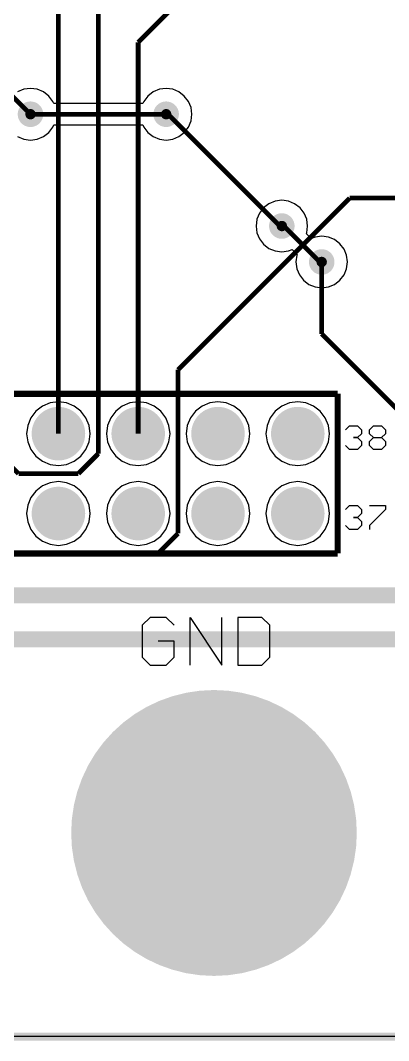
# Model space of a CAD drawing. Header units: millimetres. Extents: x 0.99 to 5.75, y 0.99 to 4.93.
# Drawn here: x 2.582 to 3.044, y 0.995 to 2.272 of the extents above; entities that cross this region are included whole.
import ezdxf

# ---------------------------------------------------------------- set-up
doc = ezdxf.new("R2010")
doc.units = ezdxf.units.MM
doc.header["$MEASUREMENT"] = 0
for name, color, linetype in [('BottomLayer', 5, 'Continuous'), ('BottomSolder', 6, 'Continuous'), ('Mechanical13', 56, 'Continuous'), ('MultiLayer', 9, 'Continuous'), ('PadHoleLayer', 156, 'Continuous'), ('TopLayer', 1, 'Continuous'), ('TopOverlay', 2, 'Continuous'), ('TopSolder', 216, 'Continuous'), ('ViaHoleLayer', 16, 'Continuous')]:
    doc.layers.add(name, color=color, linetype=linetype)

# ---------------------------------------------------------------- blocks, each defined once
blk = doc.blocks.new('HDR2X19_4')
at = {"layer": 'BottomLayer', "const_width": 0.0295}
for points in [[(1.4852, 0.1, 1), (1.5148, 0.1, 1)], [(1.5852, 0.1, 1), (1.6148, 0.1, 1)], [(1.6852, 0.1, 1), (1.7148, 0.1, 1)], [(1.7852, 0.1, 1), (1.8148, 0.1, 1)], [(1.4852, 0, 1), (1.5148, 0, 1)], [(1.5852, 0, 1), (1.6148, 0, 1)], [(1.6852, 0, 1), (1.7148, 0, 1)], [(1.7852, 0, 1), (1.8148, 0, 1)]]:
    blk.add_lwpolyline(points, format="xyb", close=True, dxfattribs=at)
at = {"layer": 'BottomSolder', "const_width": 0.0335}
for points in [[(1.4832, 0.1, 1), (1.5168, 0.1, 1)], [(1.5832, 0.1, 1), (1.6168, 0.1, 1)], [(1.6832, 0.1, 1), (1.7168, 0.1, 1)], [(1.7832, 0.1, 1), (1.8168, 0.1, 1)], [(1.4832, 0, 1), (1.5168, 0, 1)], [(1.5832, 0, 1), (1.6168, 0, 1)], [(1.6832, 0, 1), (1.7168, 0, 1)], [(1.7832, 0, 1), (1.8168, 0, 1)]]:
    blk.add_lwpolyline(points, format="xyb", close=True, dxfattribs=at)
at = {"layer": 'MultiLayer', "const_width": 0.0295}
for points in [[(1.4852, 0.1, 1), (1.5148, 0.1, 1)], [(1.5852, 0.1, 1), (1.6148, 0.1, 1)], [(1.6852, 0.1, 1), (1.7148, 0.1, 1)], [(1.7852, 0.1, 1), (1.8148, 0.1, 1)], [(1.4852, 0, 1), (1.5148, 0, 1)], [(1.5852, 0, 1), (1.6148, 0, 1)], [(1.6852, 0, 1), (1.7148, 0, 1)], [(1.7852, 0, 1), (1.8148, 0, 1)]]:
    blk.add_lwpolyline(points, format="xyb", close=True, dxfattribs=at)
at = {"layer": 'PadHoleLayer', "const_width": 0.0177}
for points in [[(1.4911, 0.1, 1), (1.5089, 0.1, 1)], [(1.5911, 0.1, 1), (1.6089, 0.1, 1)], [(1.6911, 0.1, 1), (1.7089, 0.1, 1)], [(1.7911, 0.1, 1), (1.8089, 0.1, 1)], [(1.4911, 0, 1), (1.5089, 0, 1)], [(1.5911, 0, 1), (1.6089, 0, 1)], [(1.6911, 0, 1), (1.7089, 0, 1)], [(1.7911, 0, 1), (1.8089, 0, 1)]]:
    blk.add_lwpolyline(points, format="xyb", close=True, dxfattribs=at)
at = {"layer": 'TopLayer', "const_width": 0.0295}
for points in [[(1.4852, 0.1, 1), (1.5148, 0.1, 1)], [(1.5852, 0.1, 1), (1.6148, 0.1, 1)], [(1.6852, 0.1, 1), (1.7148, 0.1, 1)], [(1.7852, 0.1, 1), (1.8148, 0.1, 1)], [(1.4852, 0, 1), (1.5148, 0, 1)], [(1.5852, 0, 1), (1.6148, 0, 1)], [(1.6852, 0, 1), (1.7148, 0, 1)], [(1.7852, 0, 1), (1.8148, 0, 1)]]:
    blk.add_lwpolyline(points, format="xyb", close=True, dxfattribs=at)
at = {"layer": 'TopOverlay'}
for p, q in [((1.86, 0.105), (1.865, 0.11)), ((1.865, 0.11), (1.875, 0.11)), ((1.875, 0.11), (1.88, 0.105)), ((1.88, 0.105), (1.88, 0.1)), ((1.89, 0.105), (1.895, 0.11)), ((1.89, 0.1), (1.89, 0.105)), ((1.895, 0.11), (1.905, 0.11)), ((1.905, 0.11), (1.91, 0.105)), ((1.91, 0.105), (1.91, 0.1)), ((1.875, 0.095), (1.87, 0.095)), ((1.87, 0.095), (1.875, 0.095)), ((1.88, 0.1), (1.875, 0.095)), ((1.875, 0.095), (1.88, 0.09)), ((1.88, 0.09), (1.88, 0.085)), ((1.895, 0.095), (1.89, 0.1)), ((1.89, 0.09), (1.895, 0.095)), ((1.89, 0.085), (1.89, 0.09)), ((1.895, 0.095), (1.905, 0.095)), ((1.91, 0.1), (1.905, 0.095)), ((1.905, 0.095), (1.91, 0.09)), ((1.91, 0.09), (1.91, 0.085)), ((1.865, 0.08), (1.86, 0.085)), ((1.875, 0.08), (1.865, 0.08)), ((1.88, 0.085), (1.875, 0.08)), ((1.895, 0.08), (1.89, 0.085)), ((1.905, 0.08), (1.895, 0.08)), ((1.91, 0.085), (1.905, 0.08)), ((1.86, 0.005), (1.865, 0.01)), ((1.865, 0.01), (1.875, 0.01)), ((1.875, 0.01), (1.88, 0.005)), ((1.88, 0.005), (1.88, 0)), ((1.89, 0.01), (1.91, 0.01)), ((1.91, 0.005), (1.89, -0.015)), ((1.91, 0.01), (1.91, 0.005)), ((1.875, -0.005), (1.87, -0.005)), ((1.87, -0.005), (1.875, -0.005)), ((1.88, 0), (1.875, -0.005)), ((1.875, -0.005), (1.88, -0.01)), ((1.88, -0.01), (1.88, -0.015)), ((1.865, -0.02), (1.86, -0.015)), ((1.875, -0.02), (1.865, -0.02)), ((1.88, -0.015), (1.875, -0.02)), ((1.89, -0.015), (1.89, -0.02))]:
    blk.add_line(p, q, dxfattribs=at)
at = {"layer": 'TopOverlay', "const_width": 0.00787}
for points in [[(-0.05, 0.15), (1.85, 0.15)], [(1.85, -0.05), (1.85, 0.15)], [(-0.05, -0.05), (1.85, -0.05)]]:
    blk.add_lwpolyline(points, dxfattribs=at)
at = {"layer": 'TopSolder', "const_width": 0.0335}
for points in [[(1.4832, 0.1, 1), (1.5168, 0.1, 1)], [(1.5832, 0.1, 1), (1.6168, 0.1, 1)], [(1.6832, 0.1, 1), (1.7168, 0.1, 1)], [(1.7832, 0.1, 1), (1.8168, 0.1, 1)], [(1.4832, 0, 1), (1.5168, 0, 1)], [(1.5832, 0, 1), (1.6168, 0, 1)], [(1.6832, 0, 1), (1.7168, 0, 1)], [(1.7832, 0, 1), (1.8168, 0, 1)]]:
    blk.add_lwpolyline(points, format="xyb", close=True, dxfattribs=at)

msp = doc.modelspace()

# ---------------------------------------------------------------- linework, layer by layer
at = {"layer": 'BottomLayer'}
for p, q in [((2.5866, 2.1862), (2.5789, 2.183)), ((2.595, 2.1873), (2.5866, 2.1862)), ((2.6034, 2.1862), (2.595, 2.1873)), ((2.6111, 2.183), (2.6034, 2.1862)), ((2.7566, 2.1862), (2.7489, 2.183)), ((2.765, 2.1873), (2.7566, 2.1862)), ((2.7734, 2.1862), (2.765, 2.1873)), ((2.7811, 2.183), (2.7734, 2.1862)), ((2.6178, 2.1778), (2.6111, 2.183)), ((2.623, 2.1711), (2.6178, 2.1778)), ((2.7422, 2.1778), (2.737, 2.1711)), ((2.7489, 2.183), (2.7422, 2.1778)), ((2.7878, 2.1778), (2.7811, 2.183)), ((2.793, 2.1711), (2.7878, 2.1778)), ((2.6241, 2.1683), (2.623, 2.1711)), ((2.7359, 2.1683), (2.6241, 2.1683)), ((2.737, 2.1711), (2.7359, 2.1683)), ((2.7962, 2.1634), (2.793, 2.1711)), ((2.7973, 2.155), (2.7962, 2.1634)), ((2.793, 2.1389), (2.7962, 2.1466)), ((2.7962, 2.1466), (2.7973, 2.155)), ((2.6178, 2.1322), (2.623, 2.1389)), ((2.623, 2.1389), (2.6241, 2.1417)), ((2.6241, 2.1417), (2.7359, 2.1417)), ((2.7359, 2.1417), (2.737, 2.1389)), ((2.737, 2.1389), (2.7422, 2.1322)), ((2.7878, 2.1322), (2.793, 2.1389)), ((2.5789, 2.127), (2.5866, 2.1238)), ((2.5866, 2.1238), (2.595, 2.1227)), ((2.595, 2.1227), (2.6034, 2.1238)), ((2.6034, 2.1238), (2.6111, 2.127)), ((2.6111, 2.127), (2.6178, 2.1322)), ((2.7422, 2.1322), (2.7489, 2.127)), ((2.7489, 2.127), (2.7566, 2.1238)), ((2.7566, 2.1238), (2.765, 2.1227)), ((2.765, 2.1227), (2.7734, 2.1238)), ((2.7734, 2.1238), (2.7811, 2.127)), ((2.7811, 2.127), (2.7878, 2.1322)), ((2.9016, 2.0462), (2.8939, 2.043)), ((2.91, 2.0473), (2.9016, 2.0462)), ((2.9184, 2.0462), (2.91, 2.0473)), ((2.9261, 2.043), (2.9184, 2.0462)), ((2.8872, 2.0378), (2.882, 2.0311)), ((2.8939, 2.043), (2.8872, 2.0378)), ((2.9328, 2.0378), (2.9261, 2.043)), ((2.938, 2.0311), (2.9328, 2.0378)), ((2.8788, 2.0234), (2.8777, 2.015)), ((2.882, 2.0311), (2.8788, 2.0234)), ((2.9412, 2.0234), (2.938, 2.0311)), ((2.9423, 2.015), (2.9412, 2.0234)), ((2.8777, 2.015), (2.8788, 2.0066)), ((2.8788, 2.0066), (2.882, 1.9989)), ((2.9407, 2.0055), (2.9412, 2.0066)), ((2.9412, 2.0066), (2.9423, 2.015)), ((2.882, 1.9989), (2.8872, 1.9922)), ((2.947, 1.9992), (2.9407, 2.0055)), ((2.9516, 2.0012), (2.947, 1.9992)), ((2.96, 2.0023), (2.9516, 2.0012)), ((2.9684, 2.0012), (2.96, 2.0023)), ((2.9761, 1.998), (2.9684, 2.0012)), ((2.9828, 1.9928), (2.9761, 1.998)), ((2.8872, 1.9922), (2.8939, 1.987)), ((2.8939, 1.987), (2.9016, 1.9838)), ((2.9016, 1.9838), (2.91, 1.9827)), ((2.91, 1.9827), (2.9184, 1.9838)), ((2.9184, 1.9838), (2.923, 1.9858)), ((2.923, 1.9858), (2.9293, 1.9795)), ((2.988, 1.9861), (2.9828, 1.9928)), ((2.9912, 1.9784), (2.988, 1.9861)), ((2.9288, 1.9784), (2.9277, 1.97)), ((2.9277, 1.97), (2.9288, 1.9616)), ((2.9293, 1.9795), (2.9288, 1.9784)), ((2.9923, 1.97), (2.9912, 1.9784)), ((2.9912, 1.9616), (2.9923, 1.97)), ((2.9288, 1.9616), (2.932, 1.9539)), ((2.988, 1.9539), (2.9912, 1.9616)), ((2.932, 1.9539), (2.9372, 1.9472)), ((2.9372, 1.9472), (2.9439, 1.942)), ((2.9439, 1.942), (2.9516, 1.9388)), ((2.9684, 1.9388), (2.9761, 1.942)), ((2.9761, 1.942), (2.9828, 1.9472)), ((2.9828, 1.9472), (2.988, 1.9539)), ((2.9516, 1.9388), (2.96, 1.9377)), ((2.96, 1.9377), (2.9684, 1.9388)), ((2.6101, 1.7895), (2.6018, 1.7832)), ((2.6197, 1.7935), (2.6101, 1.7895)), ((2.63, 1.7949), (2.6197, 1.7935)), ((2.6403, 1.7935), (2.63, 1.7949)), ((2.6499, 1.7895), (2.6403, 1.7935)), ((2.6582, 1.7832), (2.6499, 1.7895)), ((2.7101, 1.7895), (2.7018, 1.7832)), ((2.7197, 1.7935), (2.7101, 1.7895)), ((2.73, 1.7949), (2.7197, 1.7935)), ((2.7403, 1.7935), (2.73, 1.7949)), ((2.7499, 1.7895), (2.7403, 1.7935)), ((2.7582, 1.7832), (2.7499, 1.7895)), ((2.8101, 1.7895), (2.8018, 1.7832)), ((2.8197, 1.7935), (2.8101, 1.7895)), ((2.83, 1.7949), (2.8197, 1.7935)), ((2.8403, 1.7935), (2.83, 1.7949)), ((2.8499, 1.7895), (2.8403, 1.7935)), ((2.8582, 1.7832), (2.8499, 1.7895)), ((2.9101, 1.7895), (2.9018, 1.7832)), ((2.9197, 1.7935), (2.9101, 1.7895)), ((2.93, 1.7949), (2.9197, 1.7935)), ((2.9403, 1.7935), (2.93, 1.7949)), ((2.9499, 1.7895), (2.9403, 1.7935)), ((2.9582, 1.7832), (2.9499, 1.7895)), ((2.6018, 1.7832), (2.5955, 1.7749)), ((2.6645, 1.7749), (2.6582, 1.7832)), ((2.7018, 1.7832), (2.6955, 1.7749)), ((2.7645, 1.7749), (2.7582, 1.7832)), ((2.8018, 1.7832), (2.7955, 1.7749)), ((2.8645, 1.7749), (2.8582, 1.7832)), ((2.9018, 1.7832), (2.8955, 1.7749)), ((2.9645, 1.7749), (2.9582, 1.7832)), ((2.5915, 1.7653), (2.5901, 1.755)), ((2.5955, 1.7749), (2.5915, 1.7653)), ((2.6685, 1.7653), (2.6645, 1.7749)), ((2.6699, 1.755), (2.6685, 1.7653)), ((2.6915, 1.7653), (2.6901, 1.755)), ((2.6955, 1.7749), (2.6915, 1.7653)), ((2.7685, 1.7653), (2.7645, 1.7749)), ((2.7699, 1.755), (2.7685, 1.7653)), ((2.7915, 1.7653), (2.7901, 1.755)), ((2.7955, 1.7749), (2.7915, 1.7653)), ((2.8685, 1.7653), (2.8645, 1.7749)), ((2.8699, 1.755), (2.8685, 1.7653)), ((2.8915, 1.7653), (2.8901, 1.755)), ((2.8955, 1.7749), (2.8915, 1.7653)), ((2.9685, 1.7653), (2.9645, 1.7749)), ((2.9699, 1.755), (2.9685, 1.7653)), ((2.5901, 1.755), (2.5915, 1.7447)), ((2.6685, 1.7447), (2.6699, 1.755)), ((2.6901, 1.755), (2.6915, 1.7447)), ((2.7685, 1.7447), (2.7699, 1.755)), ((2.7901, 1.755), (2.7915, 1.7447)), ((2.8685, 1.7447), (2.8699, 1.755)), ((2.8901, 1.755), (2.8915, 1.7447)), ((2.9685, 1.7447), (2.9699, 1.755)), ((2.5915, 1.7447), (2.5955, 1.7351)), ((2.6645, 1.7351), (2.6685, 1.7447)), ((2.6915, 1.7447), (2.6955, 1.7351)), ((2.7645, 1.7351), (2.7685, 1.7447)), ((2.7915, 1.7447), (2.7955, 1.7351)), ((2.8645, 1.7351), (2.8685, 1.7447)), ((2.8915, 1.7447), (2.8955, 1.7351)), ((2.9645, 1.7351), (2.9685, 1.7447)), ((2.5955, 1.7351), (2.6018, 1.7268)), ((2.6018, 1.7268), (2.6101, 1.7205)), ((2.6499, 1.7205), (2.6582, 1.7268)), ((2.6582, 1.7268), (2.6645, 1.7351)), ((2.6955, 1.7351), (2.7018, 1.7268)), ((2.7018, 1.7268), (2.7101, 1.7205)), ((2.7499, 1.7205), (2.7582, 1.7268)), ((2.7582, 1.7268), (2.7645, 1.7351)), ((2.7955, 1.7351), (2.8018, 1.7268)), ((2.8018, 1.7268), (2.8101, 1.7205)), ((2.8499, 1.7205), (2.8582, 1.7268)), ((2.8582, 1.7268), (2.8645, 1.7351)), ((2.8955, 1.7351), (2.9018, 1.7268)), ((2.9018, 1.7268), (2.9101, 1.7205)), ((2.9499, 1.7205), (2.9582, 1.7268)), ((2.9582, 1.7268), (2.9645, 1.7351)), ((2.6101, 1.7205), (2.6197, 1.7165)), ((2.6197, 1.7165), (2.63, 1.7151)), ((2.63, 1.7151), (2.6403, 1.7165)), ((2.6403, 1.7165), (2.6499, 1.7205)), ((2.7101, 1.7205), (2.7197, 1.7165)), ((2.7197, 1.7165), (2.73, 1.7151)), ((2.73, 1.7151), (2.7403, 1.7165)), ((2.7403, 1.7165), (2.7499, 1.7205)), ((2.8101, 1.7205), (2.8197, 1.7165)), ((2.8197, 1.7165), (2.83, 1.7151)), ((2.83, 1.7151), (2.8403, 1.7165)), ((2.8403, 1.7165), (2.8499, 1.7205)), ((2.9101, 1.7205), (2.9197, 1.7165)), ((2.9197, 1.7165), (2.93, 1.7151)), ((2.93, 1.7151), (2.9403, 1.7165)), ((2.9403, 1.7165), (2.9499, 1.7205)), ((2.6101, 1.6895), (2.6018, 1.6832)), ((2.6197, 1.6935), (2.6101, 1.6895)), ((2.63, 1.6949), (2.6197, 1.6935)), ((2.6403, 1.6935), (2.63, 1.6949)), ((2.6499, 1.6895), (2.6403, 1.6935)), ((2.6582, 1.6832), (2.6499, 1.6895)), ((2.7101, 1.6895), (2.7018, 1.6832)), ((2.7197, 1.6935), (2.7101, 1.6895)), ((2.73, 1.6949), (2.7197, 1.6935)), ((2.7403, 1.6935), (2.73, 1.6949)), ((2.7499, 1.6895), (2.7403, 1.6935)), ((2.7582, 1.6832), (2.7499, 1.6895)), ((2.8101, 1.6895), (2.8018, 1.6832)), ((2.8197, 1.6935), (2.8101, 1.6895)), ((2.83, 1.6949), (2.8197, 1.6935)), ((2.8403, 1.6935), (2.83, 1.6949)), ((2.8499, 1.6895), (2.8403, 1.6935)), ((2.8582, 1.6832), (2.8499, 1.6895)), ((2.9101, 1.6895), (2.9018, 1.6832)), ((2.9197, 1.6935), (2.9101, 1.6895)), ((2.93, 1.6949), (2.9197, 1.6935)), ((2.9403, 1.6935), (2.93, 1.6949)), ((2.9499, 1.6895), (2.9403, 1.6935)), ((2.9582, 1.6832), (2.9499, 1.6895)), ((2.5955, 1.6749), (2.5915, 1.6653)), ((2.6018, 1.6832), (2.5955, 1.6749)), ((2.6645, 1.6749), (2.6582, 1.6832)), ((2.6685, 1.6653), (2.6645, 1.6749)), ((2.6955, 1.6749), (2.6915, 1.6653)), ((2.7018, 1.6832), (2.6955, 1.6749)), ((2.7645, 1.6749), (2.7582, 1.6832)), ((2.7685, 1.6653), (2.7645, 1.6749)), ((2.7955, 1.6749), (2.7915, 1.6653)), ((2.8018, 1.6832), (2.7955, 1.6749)), ((2.8645, 1.6749), (2.8582, 1.6832)), ((2.8685, 1.6653), (2.8645, 1.6749)), ((2.8955, 1.6749), (2.8915, 1.6653)), ((2.9018, 1.6832), (2.8955, 1.6749)), ((2.9645, 1.6749), (2.9582, 1.6832)), ((2.9685, 1.6653), (2.9645, 1.6749)), ((2.5915, 1.6653), (2.5901, 1.655)), ((2.6699, 1.655), (2.6685, 1.6653)), ((2.6915, 1.6653), (2.6901, 1.655)), ((2.7699, 1.655), (2.7685, 1.6653)), ((2.7915, 1.6653), (2.7901, 1.655)), ((2.8699, 1.655), (2.8685, 1.6653)), ((2.8915, 1.6653), (2.8901, 1.655)), ((2.9699, 1.655), (2.9685, 1.6653)), ((2.5901, 1.655), (2.5915, 1.6447)), ((2.6685, 1.6447), (2.6699, 1.655)), ((2.6901, 1.655), (2.6915, 1.6447)), ((2.7685, 1.6447), (2.7699, 1.655)), ((2.7901, 1.655), (2.7915, 1.6447)), ((2.8685, 1.6447), (2.8699, 1.655)), ((2.8901, 1.655), (2.8915, 1.6447)), ((2.9685, 1.6447), (2.9699, 1.655)), ((2.5915, 1.6447), (2.5955, 1.6351)), ((2.6645, 1.6351), (2.6685, 1.6447)), ((2.6915, 1.6447), (2.6955, 1.6351)), ((2.7645, 1.6351), (2.7685, 1.6447)), ((2.7915, 1.6447), (2.7955, 1.6351)), ((2.8645, 1.6351), (2.8685, 1.6447)), ((2.8915, 1.6447), (2.8955, 1.6351)), ((2.9645, 1.6351), (2.9685, 1.6447)), ((2.5955, 1.6351), (2.6018, 1.6268)), ((2.6018, 1.6268), (2.6101, 1.6205)), ((2.6499, 1.6205), (2.6582, 1.6268)), ((2.6582, 1.6268), (2.6645, 1.6351)), ((2.6955, 1.6351), (2.7018, 1.6268)), ((2.7018, 1.6268), (2.7101, 1.6205)), ((2.7499, 1.6205), (2.7582, 1.6268)), ((2.7582, 1.6268), (2.7645, 1.6351)), ((2.7955, 1.6351), (2.8018, 1.6268)), ((2.8018, 1.6268), (2.8101, 1.6205)), ((2.8499, 1.6205), (2.8582, 1.6268)), ((2.8582, 1.6268), (2.8645, 1.6351)), ((2.8955, 1.6351), (2.9018, 1.6268)), ((2.9018, 1.6268), (2.9101, 1.6205)), ((2.9499, 1.6205), (2.9582, 1.6268)), ((2.9582, 1.6268), (2.9645, 1.6351)), ((2.6101, 1.6205), (2.6197, 1.6165)), ((2.6197, 1.6165), (2.63, 1.6151)), ((2.63, 1.6151), (2.6403, 1.6165)), ((2.6403, 1.6165), (2.6499, 1.6205)), ((2.7101, 1.6205), (2.7197, 1.6165)), ((2.7197, 1.6165), (2.73, 1.6151)), ((2.73, 1.6151), (2.7403, 1.6165)), ((2.7403, 1.6165), (2.7499, 1.6205)), ((2.8101, 1.6205), (2.8197, 1.6165)), ((2.8197, 1.6165), (2.83, 1.6151)), ((2.83, 1.6151), (2.8403, 1.6165)), ((2.8403, 1.6165), (2.8499, 1.6205)), ((2.9101, 1.6205), (2.9197, 1.6165)), ((2.9197, 1.6165), (2.93, 1.6151)), ((2.93, 1.6151), (2.9403, 1.6165)), ((2.9403, 1.6165), (2.9499, 1.6205)), ((5.75, 1), (1, 1))]:
    msp.add_line(p, q, dxfattribs=at)
for points, const_width in [([(2.589, 2.155, 1), (2.601, 2.155, 1)], 0.012), ([(2.759, 2.155, 1), (2.771, 2.155, 1)], 0.012), ([(2.904, 2.015, 1), (2.916, 2.015, 1)], 0.012), ([(2.954, 1.97, 1), (2.966, 1.97, 1)], 0.012), ([(2.7375, 1.255, 1), (2.9125, 1.255, 1)], 0.175)]:
    msp.add_lwpolyline(points, format="xyb", close=True, dxfattribs=dict(at, const_width=const_width))
at = {"layer": 'BottomLayer', "const_width": 0.006}
for points in [[(2.595, 2.155), (2.765, 2.155)], [(2.91, 2.015), (2.9125, 2.015)], [(2.9125, 2.015), (2.9575, 1.97)], [(2.9575, 1.97), (2.96, 1.97)]]:
    msp.add_lwpolyline(points, dxfattribs=at)
at = {"layer": 'BottomSolder'}
for points, const_width in [([(2.587, 2.155, 1), (2.603, 2.155, 1)], 0.016), ([(2.757, 2.155, 1), (2.773, 2.155, 1)], 0.016), ([(2.902, 2.015, 1), (2.918, 2.015, 1)], 0.016), ([(2.952, 1.97, 1), (2.968, 1.97, 1)], 0.016), ([(2.7355, 1.255, 1), (2.9145, 1.255, 1)], 0.179)]:
    msp.add_lwpolyline(points, format="xyb", close=True, dxfattribs=dict(at, const_width=const_width))
at = {"layer": 'Mechanical13', "const_width": 0.01}
msp.add_lwpolyline([(1, 1), (5.75, 1)], dxfattribs=at)
at = {"layer": 'MultiLayer'}
for points, const_width in [([(2.589, 2.155, 1), (2.601, 2.155, 1)], 0.012), ([(2.759, 2.155, 1), (2.771, 2.155, 1)], 0.012), ([(2.904, 2.015, 1), (2.916, 2.015, 1)], 0.012), ([(2.954, 1.97, 1), (2.966, 1.97, 1)], 0.012), ([(2.7375, 1.255, 1), (2.9125, 1.255, 1)], 0.175)]:
    msp.add_lwpolyline(points, format="xyb", close=True, dxfattribs=dict(at, const_width=const_width))
at = {"layer": 'TopLayer'}
for points, const_width in [([(1.28, 3.47), (2.595, 2.155)], 0.006), ([(2.73, 2.245), (3.175, 2.69)], 0.006), ([(2.63, 1.755), (2.63, 2.58)], 0.006), ([(2.68, 1.73), (2.68, 2.585)], 0.006), ([(2.73, 1.755), (2.73, 2.245)], 0.006), ([(2.765, 2.155), (2.7675, 2.155)], 0.006), ([(2.7675, 2.155), (2.9075, 2.015)], 0.006), ([(2.78, 1.835), (2.995, 2.05)], 0.006), ([(2.995, 2.05), (3.17, 2.05)], 0.006), ([(2.9075, 2.015), (2.91, 2.015)], 0.006), ([(2.96, 1.88), (2.96, 1.97)], 0.006), ([(2.96, 1.88), (3.175, 1.665)], 0.006), ([(2.78, 1.63), (2.78, 1.835)], 0.006), ([(2.53, 1.755), (2.58, 1.705)], 0.006), ([(2.655, 1.705), (2.68, 1.73)], 0.006), ([(2.58, 1.705), (2.655, 1.705)], 0.006), ([(2.755, 1.605), (2.78, 1.63)], 0.006), ([(2.505, 1.605), (2.755, 1.605)], 0.006), ([(1.9625, 1.5525), (3.1525, 1.5525)], 0.02), ([(1.7124, 1.4976), (3.2705, 1.4976)], 0.02)]:
    msp.add_lwpolyline(points, dxfattribs=dict(at, const_width=const_width))
for points, const_width in [([(2.589, 2.155, 1), (2.601, 2.155, 1)], 0.012), ([(2.759, 2.155, 1), (2.771, 2.155, 1)], 0.012), ([(2.904, 2.015, 1), (2.916, 2.015, 1)], 0.012), ([(2.954, 1.97, 1), (2.966, 1.97, 1)], 0.012), ([(2.7375, 1.255, 1), (2.9125, 1.255, 1)], 0.175)]:
    msp.add_lwpolyline(points, format="xyb", close=True, dxfattribs=dict(at, const_width=const_width))
at = {"layer": 'TopOverlay'}
for p, q in [((2.745, 1.525), (2.735, 1.515)), ((2.765, 1.525), (2.745, 1.525)), ((2.775, 1.515), (2.765, 1.525)), ((2.795, 1.465), (2.795, 1.525)), ((2.795, 1.525), (2.835, 1.465)), ((2.835, 1.465), (2.835, 1.525)), ((2.855, 1.525), (2.855, 1.465)), ((2.885, 1.525), (2.855, 1.525)), ((2.8949, 1.515), (2.885, 1.525)), ((2.735, 1.515), (2.735, 1.475)), ((2.8949, 1.475), (2.8949, 1.515)), ((2.775, 1.495), (2.755, 1.495)), ((2.775, 1.475), (2.775, 1.495)), ((2.735, 1.475), (2.745, 1.465)), ((2.765, 1.465), (2.775, 1.475)), ((2.885, 1.465), (2.8949, 1.475)), ((2.745, 1.465), (2.765, 1.465)), ((2.855, 1.465), (2.885, 1.465))]:
    msp.add_line(p, q, dxfattribs=at)
at = {"layer": 'TopSolder'}
for points, const_width in [([(2.587, 2.155, 1), (2.603, 2.155, 1)], 0.016), ([(2.757, 2.155, 1), (2.773, 2.155, 1)], 0.016), ([(2.902, 2.015, 1), (2.918, 2.015, 1)], 0.016), ([(2.952, 1.97, 1), (2.968, 1.97, 1)], 0.016), ([(2.7355, 1.255, 1), (2.9145, 1.255, 1)], 0.179)]:
    msp.add_lwpolyline(points, format="xyb", close=True, dxfattribs=dict(at, const_width=const_width))
at = {"layer": 'ViaHoleLayer'}
for points, const_width in [([(2.5918, 2.155, 1), (2.5983, 2.155, 1)], 0.0065), ([(2.7618, 2.155, 1), (2.7683, 2.155, 1)], 0.0065), ([(2.9068, 2.015, 1), (2.9133, 2.015, 1)], 0.0065), ([(2.9567, 1.97, 1), (2.9632, 1.97, 1)], 0.0065), ([(2.78, 1.255, 1), (2.87, 1.255, 1)], 0.09)]:
    msp.add_lwpolyline(points, format="xyb", close=True, dxfattribs=dict(at, const_width=const_width))

# ---------------------------------------------------------------- block references
at = {"rotation": 360}
msp.add_blockref('HDR2X19_4', (1.13, 1.655), dxfattribs=at)

doc.saveas('drawing.dxf')
